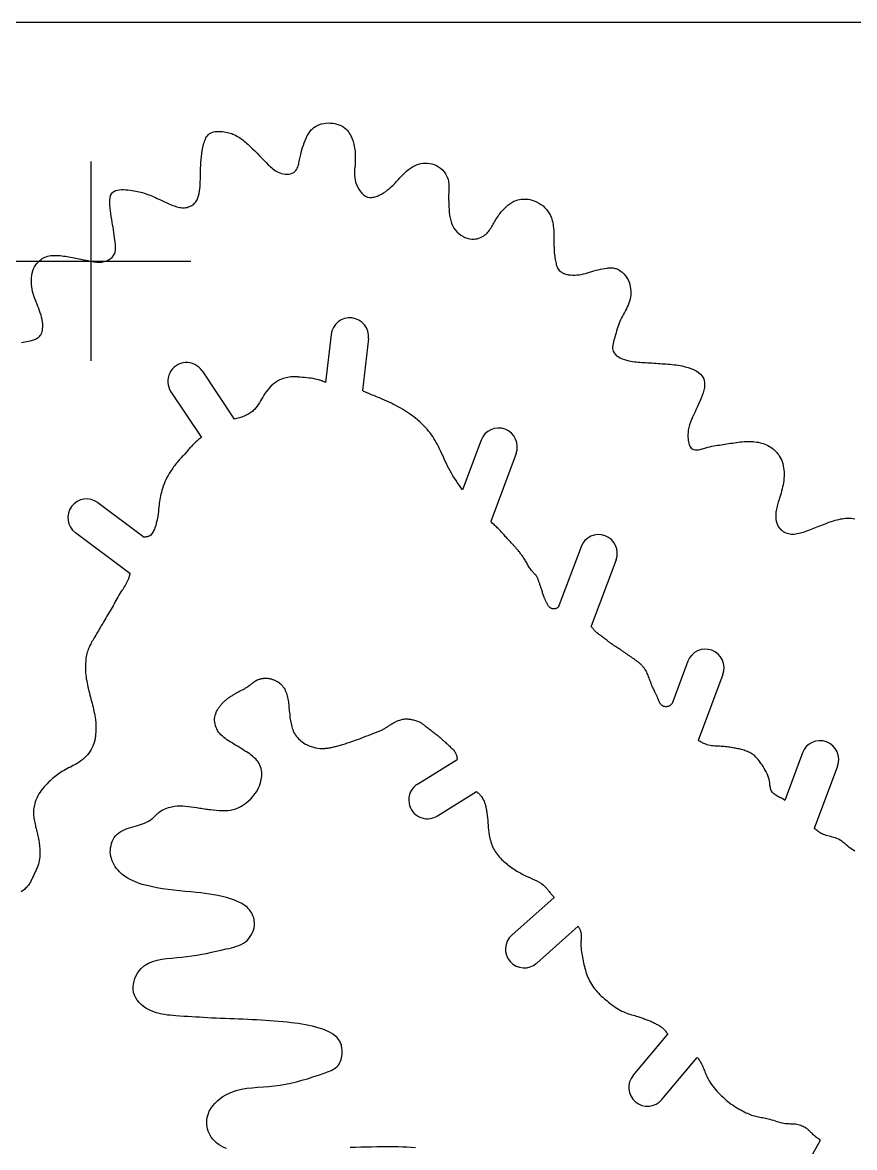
# Model space of a CAD drawing. Extents: x 0 to 30, y 0 to 26.6.
# Drawn here: x 14.13 to 22.48, y 12.71 to 24 of the extents above; entities that cross this region are included whole.
import ezdxf

# ---------------------------------------------------------------- set-up
doc = ezdxf.new("R2010")
doc.units = 0
doc.header["$MEASUREMENT"] = 0
doc.header["$PDMODE"] = 2
doc.layers.add('CK_LEVEL_1', color=7, linetype='CONTINUOUS')

msp = doc.modelspace()

# ---------------------------------------------------------------- linework, layer by layer
at = {"layer": 'CK_LEVEL_1', "color": 3, "linetype": 'CONTINUOUS'}
for p, q in [((30, 24), (0, 24)), ((17.228, 20.871), (17.172, 20.389)), ((17.601, 20.828), (17.541, 20.307)), ((15.933, 20.504), (16.256, 20.019)), ((15.621, 20.296), (15.927, 19.837)), ((18.732, 19.808), (18.545, 19.31)), ((19.083, 19.677), (18.828, 18.993)), ((14.887, 19.183), (15.352, 18.837)), ((14.663, 18.882), (15.21, 18.475)), ((19.734, 18.741), (19.506, 18.132)), ((20.085, 18.61), (19.836, 17.943)), ((20.805, 17.591), (20.647, 17.167)), ((21.157, 17.46), (20.909, 16.796)), ((18.095, 16.358), (18.493, 16.606)), ((21.954, 16.672), (21.777, 16.196)), ((22.306, 16.54), (22.072, 15.915)), ((18.293, 16.04), (18.687, 16.284)), ((19.04, 14.844), (19.466, 15.222)), ((19.289, 14.563), (19.704, 14.932)), ((20.257, 13.436), (20.606, 13.849)), ((20.544, 13.194), (20.9, 13.616)), ((21.906, 12.38), (22.136, 12.787))]:
    msp.add_line(p, q, dxfattribs=at)
for points in [[(14.82, 21.604), (14.835, 21.602), (14.849, 21.6), (14.864, 21.598), (14.879, 21.597), (14.894, 21.596), (14.908, 21.596), (14.923, 21.597), (14.938, 21.599), (14.952, 21.602), (14.965, 21.606), (14.977, 21.61), (14.988, 21.615), (15, 21.621), (15.01, 21.628), (15.021, 21.635), (15.03, 21.643), (15.038, 21.652), (15.045, 21.662), (15.054, 21.678), (15.061, 21.696), (15.064, 21.715), (15.066, 21.735), (15.066, 21.755), (15.065, 21.776), (15.062, 21.797), (15.059, 21.818), (15.056, 21.838), (15.052, 21.866), (15.048, 21.893), (15.044, 21.919), (15.04, 21.945), (15.036, 21.971), (15.032, 21.998), (15.028, 22.025), (15.023, 22.053), (15.019, 22.083), (15.015, 22.109), (15.012, 22.137), (15.009, 22.164), (15.007, 22.191), (15.008, 22.217), (15.01, 22.241), (15.016, 22.263), (15.025, 22.281), (15.037, 22.297), (15.051, 22.306), (15.066, 22.313), (15.084, 22.318), (15.104, 22.322), (15.124, 22.323), (15.146, 22.323), (15.168, 22.322), (15.19, 22.32), (15.211, 22.318), (15.231, 22.315), (15.25, 22.312), (15.268, 22.309), (15.286, 22.305), (15.303, 22.302), (15.32, 22.297), (15.337, 22.293), (15.354, 22.288), (15.371, 22.282), (15.387, 22.276), (15.403, 22.27), (15.419, 22.264), (15.435, 22.257), (15.451, 22.25), (15.467, 22.243), (15.483, 22.235), (15.499, 22.228), (15.515, 22.22), (15.529, 22.214), (15.543, 22.207), (15.558, 22.2), (15.572, 22.194), (15.586, 22.187), (15.6, 22.181), (15.615, 22.175), (15.629, 22.169), (15.644, 22.163), (15.656, 22.159), (15.669, 22.155), (15.681, 22.151), (15.694, 22.147), (15.707, 22.145), (15.72, 22.143), (15.732, 22.141), (15.745, 22.141), (15.758, 22.141), (15.771, 22.143), (15.783, 22.145), (15.795, 22.149), (15.807, 22.153), (15.818, 22.158), (15.829, 22.164), (15.839, 22.17), (15.849, 22.178), (15.858, 22.186), (15.872, 22.202), (15.883, 22.22), (15.892, 22.24), (15.899, 22.261), (15.904, 22.284), (15.908, 22.307), (15.911, 22.33), (15.913, 22.353), (15.914, 22.377), (15.915, 22.392), (15.915, 22.407), (15.916, 22.422), (15.916, 22.437), (15.916, 22.451), (15.917, 22.466), (15.917, 22.48), (15.917, 22.494), (15.918, 22.509), (15.919, 22.538), (15.92, 22.567), (15.921, 22.596), (15.923, 22.626), (15.926, 22.655), (15.93, 22.685), (15.935, 22.715), (15.941, 22.745), (15.948, 22.776), (15.952, 22.789), (15.956, 22.803), (15.961, 22.817), (15.966, 22.83), (15.972, 22.842), (15.979, 22.854), (15.986, 22.864), (15.994, 22.874), (16.004, 22.883), (16.017, 22.891), (16.032, 22.898), (16.048, 22.903), (16.065, 22.906), (16.083, 22.908), (16.101, 22.908), (16.12, 22.907), (16.138, 22.905), (16.156, 22.903), (16.172, 22.9), (16.187, 22.897), (16.201, 22.893), (16.216, 22.889), (16.23, 22.885), (16.243, 22.88), (16.257, 22.874), (16.27, 22.868), (16.283, 22.861), (16.296, 22.854), (16.308, 22.846), (16.321, 22.837), (16.333, 22.828), (16.345, 22.819), (16.357, 22.809), (16.369, 22.799), (16.38, 22.789), (16.392, 22.779), (16.416, 22.757), (16.439, 22.734), (16.462, 22.711), (16.485, 22.688), (16.507, 22.665), (16.53, 22.642), (16.552, 22.619), (16.575, 22.596), (16.597, 22.573), (16.609, 22.562), (16.62, 22.551), (16.632, 22.541), (16.644, 22.531), (16.656, 22.521), (16.669, 22.512), (16.683, 22.504), (16.698, 22.497), (16.713, 22.491), (16.73, 22.486), (16.749, 22.482), (16.767, 22.48), (16.785, 22.479), (16.803, 22.48), (16.821, 22.483), (16.837, 22.488), (16.852, 22.496), (16.864, 22.505), (16.873, 22.514), (16.881, 22.525), (16.888, 22.537), (16.893, 22.55), (16.898, 22.563), (16.902, 22.578), (16.905, 22.592), (16.908, 22.607), (16.911, 22.622), (16.917, 22.648), (16.923, 22.674), (16.928, 22.698), (16.935, 22.723), (16.942, 22.747), (16.949, 22.77), (16.957, 22.794), (16.967, 22.817), (16.977, 22.84), (16.982, 22.851), (16.987, 22.862), (16.993, 22.873), (16.999, 22.883), (17.006, 22.894), (17.013, 22.903), (17.02, 22.913), (17.028, 22.922), (17.036, 22.931), (17.053, 22.945), (17.071, 22.957), (17.09, 22.968), (17.11, 22.976), (17.132, 22.983), (17.154, 22.988), (17.176, 22.991), (17.199, 22.992), (17.222, 22.991), (17.244, 22.989), (17.265, 22.986), (17.286, 22.98), (17.306, 22.973), (17.325, 22.965), (17.344, 22.955), (17.361, 22.943), (17.377, 22.93), (17.391, 22.916), (17.398, 22.908), (17.404, 22.899), (17.41, 22.89), (17.416, 22.881), (17.421, 22.872), (17.426, 22.862), (17.43, 22.853), (17.434, 22.843), (17.438, 22.833), (17.447, 22.807), (17.454, 22.781), (17.46, 22.755), (17.464, 22.728), (17.467, 22.701), (17.469, 22.675), (17.469, 22.648), (17.469, 22.621), (17.468, 22.594), (17.467, 22.572), (17.465, 22.55), (17.463, 22.529), (17.462, 22.507), (17.462, 22.486), (17.463, 22.464), (17.464, 22.442), (17.468, 22.42), (17.473, 22.398), (17.482, 22.374), (17.492, 22.351), (17.505, 22.328), (17.519, 22.307), (17.535, 22.288), (17.553, 22.272), (17.573, 22.259), (17.593, 22.249), (17.615, 22.245), (17.625, 22.244), (17.636, 22.244), (17.647, 22.246), (17.657, 22.248), (17.668, 22.251), (17.679, 22.254), (17.69, 22.258), (17.7, 22.262), (17.71, 22.267), (17.733, 22.279), (17.754, 22.291), (17.775, 22.305), (17.794, 22.32), (17.813, 22.335), (17.831, 22.352), (17.849, 22.369), (17.866, 22.386), (17.883, 22.404), (17.9, 22.422), (17.916, 22.44), (17.933, 22.458), (17.949, 22.476), (17.967, 22.493), (17.984, 22.509), (18.003, 22.525), (18.022, 22.539), (18.043, 22.552), (18.063, 22.562), (18.083, 22.571), (18.105, 22.578), (18.127, 22.584), (18.149, 22.588), (18.171, 22.59), (18.194, 22.589), (18.217, 22.587), (18.239, 22.582), (18.262, 22.574), (18.284, 22.564), (18.305, 22.552), (18.325, 22.537), (18.344, 22.521), (18.36, 22.503), (18.374, 22.483), (18.386, 22.462), (18.395, 22.44), (18.4, 22.426), (18.403, 22.411), (18.405, 22.397), (18.407, 22.381), (18.407, 22.366), (18.408, 22.351), (18.408, 22.336), (18.407, 22.32), (18.407, 22.305), (18.407, 22.288), (18.406, 22.271), (18.406, 22.254), (18.406, 22.237), (18.406, 22.22), (18.407, 22.203), (18.407, 22.186), (18.408, 22.169), (18.408, 22.151), (18.41, 22.123), (18.412, 22.096), (18.416, 22.068), (18.421, 22.04), (18.427, 22.013), (18.435, 21.987), (18.446, 21.962), (18.458, 21.938), (18.474, 21.916), (18.49, 21.898), (18.507, 21.882), (18.527, 21.867), (18.547, 21.855), (18.569, 21.844), (18.592, 21.836), (18.615, 21.83), (18.639, 21.827), (18.663, 21.827), (18.677, 21.828), (18.692, 21.831), (18.706, 21.835), (18.72, 21.84), (18.733, 21.846), (18.746, 21.852), (18.759, 21.86), (18.77, 21.869), (18.781, 21.878), (18.791, 21.887), (18.8, 21.897), (18.808, 21.907), (18.816, 21.918), (18.824, 21.929), (18.831, 21.941), (18.838, 21.952), (18.845, 21.964), (18.852, 21.976), (18.859, 21.987), (18.866, 21.999), (18.873, 22.011), (18.88, 22.023), (18.887, 22.034), (18.895, 22.046), (18.903, 22.057), (18.91, 22.069), (18.919, 22.08), (18.933, 22.099), (18.949, 22.118), (18.965, 22.135), (18.983, 22.152), (19.001, 22.168), (19.02, 22.182), (19.04, 22.195), (19.061, 22.206), (19.083, 22.215), (19.1, 22.22), (19.117, 22.224), (19.134, 22.227), (19.152, 22.229), (19.17, 22.229), (19.187, 22.228), (19.205, 22.227), (19.223, 22.224), (19.24, 22.219), (19.264, 22.211), (19.288, 22.201), (19.311, 22.189), (19.332, 22.175), (19.353, 22.159), (19.371, 22.141), (19.388, 22.123), (19.404, 22.102), (19.417, 22.081), (19.426, 22.064), (19.433, 22.047), (19.44, 22.029), (19.445, 22.011), (19.45, 21.993), (19.453, 21.974), (19.456, 21.956), (19.458, 21.937), (19.46, 21.918), (19.461, 21.902), (19.462, 21.885), (19.462, 21.869), (19.462, 21.853), (19.462, 21.836), (19.462, 21.82), (19.462, 21.804), (19.462, 21.788), (19.462, 21.772), (19.462, 21.755), (19.463, 21.739), (19.464, 21.722), (19.465, 21.706), (19.466, 21.689), (19.468, 21.673), (19.47, 21.656), (19.472, 21.639), (19.475, 21.622), (19.477, 21.608), (19.48, 21.595), (19.483, 21.581), (19.486, 21.568), (19.491, 21.556), (19.496, 21.544), (19.501, 21.532), (19.508, 21.522), (19.516, 21.512), (19.524, 21.505), (19.533, 21.498), (19.542, 21.492), (19.552, 21.487), (19.562, 21.482), (19.573, 21.478), (19.583, 21.475), (19.595, 21.472), (19.606, 21.47), (19.628, 21.467), (19.649, 21.465), (19.671, 21.465), (19.693, 21.467), (19.714, 21.47), (19.736, 21.473), (19.757, 21.478), (19.778, 21.483), (19.799, 21.488), (19.82, 21.495), (19.842, 21.501), (19.863, 21.507), (19.885, 21.514), (19.906, 21.519), (19.928, 21.525), (19.95, 21.53), (19.972, 21.533), (19.995, 21.536), (20.005, 21.537), (20.015, 21.538), (20.026, 21.538), (20.036, 21.538), (20.047, 21.538), (20.057, 21.537), (20.067, 21.535), (20.077, 21.533), (20.087, 21.531), (20.108, 21.522), (20.128, 21.51), (20.147, 21.496), (20.164, 21.479), (20.179, 21.46), (20.193, 21.439), (20.205, 21.417), (20.215, 21.394), (20.223, 21.371), (20.228, 21.35), (20.231, 21.329), (20.233, 21.308), (20.234, 21.286), (20.233, 21.265), (20.23, 21.245), (20.226, 21.224), (20.221, 21.204), (20.214, 21.184), (20.207, 21.165), (20.198, 21.146), (20.189, 21.127), (20.179, 21.109), (20.169, 21.091), (20.159, 21.073), (20.149, 21.055), (20.14, 21.036), (20.131, 21.018), (20.123, 21), (20.116, 20.982), (20.109, 20.963), (20.103, 20.945), (20.097, 20.926), (20.091, 20.906), (20.086, 20.886), (20.08, 20.866), (20.074, 20.846), (20.069, 20.829), (20.064, 20.812), (20.059, 20.795), (20.055, 20.778), (20.052, 20.762), (20.051, 20.746), (20.051, 20.73), (20.052, 20.715), (20.056, 20.701), (20.065, 20.685), (20.076, 20.671), (20.091, 20.657), (20.108, 20.646), (20.127, 20.635), (20.147, 20.626), (20.169, 20.618), (20.19, 20.611), (20.212, 20.606), (20.232, 20.602), (20.251, 20.599), (20.27, 20.596), (20.288, 20.594), (20.307, 20.592), (20.325, 20.591), (20.344, 20.59), (20.362, 20.589), (20.38, 20.588), (20.401, 20.587), (20.422, 20.586), (20.443, 20.585), (20.464, 20.583), (20.485, 20.582), (20.506, 20.58), (20.527, 20.579), (20.548, 20.577), (20.569, 20.575), (20.589, 20.574), (20.608, 20.572), (20.628, 20.571), (20.648, 20.569), (20.667, 20.567), (20.687, 20.564), (20.707, 20.561), (20.728, 20.558), (20.749, 20.554), (20.778, 20.547), (20.807, 20.538), (20.835, 20.528), (20.863, 20.517), (20.889, 20.504), (20.912, 20.488), (20.933, 20.471), (20.95, 20.452), (20.962, 20.431), (20.97, 20.41), (20.973, 20.386), (20.973, 20.362), (20.971, 20.337), (20.966, 20.311), (20.959, 20.284), (20.95, 20.258), (20.94, 20.232), (20.929, 20.206), (20.916, 20.177), (20.903, 20.149), (20.89, 20.122), (20.877, 20.095), (20.864, 20.068), (20.852, 20.042), (20.841, 20.016), (20.831, 19.989), (20.822, 19.963), (20.819, 19.95), (20.816, 19.937), (20.813, 19.924), (20.81, 19.911), (20.808, 19.898), (20.807, 19.884), (20.806, 19.87), (20.806, 19.855), (20.806, 19.84), (20.807, 19.825), (20.809, 19.809), (20.812, 19.794), (20.815, 19.778), (20.82, 19.764), (20.826, 19.751), (20.832, 19.739), (20.84, 19.73), (20.849, 19.722), (20.862, 19.715), (20.877, 19.712), (20.893, 19.711), (20.911, 19.713), (20.929, 19.717), (20.948, 19.721), (20.967, 19.727), (20.986, 19.732), (21.005, 19.738), (21.025, 19.743), (21.045, 19.748), (21.065, 19.752), (21.084, 19.755), (21.103, 19.758), (21.121, 19.761), (21.14, 19.764), (21.158, 19.767), (21.177, 19.769), (21.195, 19.772), (21.214, 19.775), (21.234, 19.778), (21.253, 19.781), (21.272, 19.784), (21.292, 19.787), (21.311, 19.789), (21.331, 19.792), (21.351, 19.793), (21.369, 19.795), (21.387, 19.796), (21.405, 19.796), (21.423, 19.796), (21.442, 19.796), (21.46, 19.795), (21.478, 19.793), (21.496, 19.791), (21.513, 19.788), (21.53, 19.784), (21.546, 19.78), (21.562, 19.775), (21.578, 19.769), (21.593, 19.762), (21.609, 19.755), (21.623, 19.747), (21.638, 19.738), (21.651, 19.729), (21.666, 19.717), (21.68, 19.704), (21.693, 19.69), (21.705, 19.676), (21.716, 19.661), (21.726, 19.645), (21.735, 19.628), (21.744, 19.611), (21.751, 19.594), (21.757, 19.574), (21.762, 19.553), (21.766, 19.532), (21.769, 19.511), (21.771, 19.49), (21.771, 19.469), (21.771, 19.447), (21.769, 19.426), (21.767, 19.405), (21.764, 19.383), (21.76, 19.362), (21.756, 19.341), (21.751, 19.32), (21.746, 19.299), (21.74, 19.278), (21.734, 19.258), (21.727, 19.237), (21.721, 19.217), (21.716, 19.203), (21.712, 19.189), (21.708, 19.175), (21.704, 19.161), (21.7, 19.147), (21.696, 19.132), (21.693, 19.118), (21.69, 19.103), (21.688, 19.088), (21.687, 19.069), (21.686, 19.051), (21.687, 19.032), (21.688, 19.014), (21.692, 18.996), (21.696, 18.978), (21.703, 18.961), (21.711, 18.945), (21.721, 18.931), (21.73, 18.92), (21.739, 18.911), (21.75, 18.902), (21.762, 18.894), (21.774, 18.887), (21.787, 18.881), (21.8, 18.876), (21.813, 18.873), (21.827, 18.87), (21.842, 18.868), (21.857, 18.867), (21.873, 18.868), (21.888, 18.869), (21.903, 18.872), (21.919, 18.875), (21.934, 18.879), (21.949, 18.883), (21.964, 18.888), (21.981, 18.894), (21.999, 18.9), (22.017, 18.906), (22.034, 18.913), (22.051, 18.919), (22.069, 18.926), (22.086, 18.933), (22.103, 18.94), (22.12, 18.947), (22.138, 18.954), (22.156, 18.961), (22.174, 18.968), (22.192, 18.975), (22.211, 18.982), (22.229, 18.989), (22.247, 18.995), (22.265, 19.001), (22.284, 19.006), (22.301, 19.011), (22.318, 19.015), (22.335, 19.019), (22.352, 19.022), (22.37, 19.025), (22.387, 19.026), (22.405, 19.027), (22.424, 19.027), (22.443, 19.027), (22.461, 19.025), (22.479, 19.022)], [(17.172, 20.389), (17.166, 20.392), (17.159, 20.394), (17.152, 20.397), (17.145, 20.4), (17.138, 20.402), (17.131, 20.405), (17.124, 20.407), (17.117, 20.41), (17.11, 20.412), (17.089, 20.418), (17.068, 20.423), (17.047, 20.427), (17.026, 20.43), (17.004, 20.433), (16.983, 20.436), (16.961, 20.438), (16.94, 20.44), (16.918, 20.442), (16.911, 20.442), (16.903, 20.443), (16.896, 20.443), (16.889, 20.444), (16.881, 20.444), (16.874, 20.445), (16.867, 20.445), (16.859, 20.445), (16.852, 20.445), (16.837, 20.445), (16.822, 20.444), (16.807, 20.442), (16.792, 20.439), (16.777, 20.436), (16.762, 20.433), (16.748, 20.428), (16.734, 20.423), (16.72, 20.417), (16.699, 20.407), (16.679, 20.395), (16.66, 20.382), (16.642, 20.367), (16.624, 20.351), (16.608, 20.334), (16.592, 20.316), (16.578, 20.297), (16.564, 20.278), (16.552, 20.26), (16.541, 20.241), (16.53, 20.222), (16.52, 20.204), (16.509, 20.185), (16.497, 20.167), (16.485, 20.15), (16.472, 20.133), (16.458, 20.118), (16.45, 20.11), (16.441, 20.102), (16.431, 20.094), (16.422, 20.087), (16.412, 20.081), (16.402, 20.074), (16.391, 20.068), (16.381, 20.063), (16.37, 20.058), (16.358, 20.052), (16.345, 20.047), (16.333, 20.042), (16.32, 20.038), (16.307, 20.034), (16.295, 20.03), (16.282, 20.026), (16.269, 20.023), (16.256, 20.019)], [(18.545, 19.31), (18.529, 19.334), (18.512, 19.357), (18.496, 19.381), (18.48, 19.404), (18.465, 19.428), (18.449, 19.453), (18.435, 19.477), (18.42, 19.502), (18.407, 19.527), (18.395, 19.55), (18.383, 19.575), (18.372, 19.599), (18.361, 19.623), (18.35, 19.648), (18.339, 19.673), (18.328, 19.697), (18.316, 19.721), (18.304, 19.745), (18.294, 19.766), (18.282, 19.786), (18.271, 19.806), (18.259, 19.826), (18.246, 19.845), (18.233, 19.864), (18.22, 19.883), (18.205, 19.901), (18.191, 19.919), (18.167, 19.945), (18.142, 19.971), (18.116, 19.995), (18.089, 20.018), (18.061, 20.04), (18.032, 20.062), (18.003, 20.082), (17.973, 20.102), (17.942, 20.12), (17.921, 20.133), (17.899, 20.145), (17.877, 20.157), (17.854, 20.169), (17.832, 20.18), (17.809, 20.191), (17.787, 20.202), (17.764, 20.212), (17.741, 20.222), (17.726, 20.228), (17.712, 20.234), (17.698, 20.239), (17.683, 20.245), (17.669, 20.251), (17.655, 20.257), (17.64, 20.262), (17.626, 20.268), (17.612, 20.274), (17.604, 20.278), (17.596, 20.281), (17.588, 20.285), (17.58, 20.288), (17.572, 20.292), (17.564, 20.296), (17.556, 20.299), (17.549, 20.303), (17.541, 20.307)], [(15.927, 19.837), (15.917, 19.829), (15.908, 19.822), (15.899, 19.815), (15.89, 19.808), (15.881, 19.8), (15.872, 19.792), (15.864, 19.785), (15.855, 19.777), (15.847, 19.769), (15.838, 19.76), (15.829, 19.751), (15.82, 19.741), (15.812, 19.732), (15.804, 19.722), (15.795, 19.713), (15.787, 19.703), (15.779, 19.693), (15.77, 19.684), (15.762, 19.674), (15.753, 19.664), (15.744, 19.654), (15.735, 19.645), (15.726, 19.635), (15.717, 19.625), (15.708, 19.615), (15.7, 19.605), (15.691, 19.595), (15.682, 19.584), (15.673, 19.574), (15.665, 19.563), (15.656, 19.552), (15.648, 19.541), (15.64, 19.529), (15.632, 19.518), (15.624, 19.506), (15.616, 19.494), (15.604, 19.475), (15.592, 19.454), (15.581, 19.434), (15.571, 19.413), (15.561, 19.392), (15.552, 19.37), (15.544, 19.348), (15.536, 19.326), (15.53, 19.304), (15.525, 19.286), (15.521, 19.268), (15.517, 19.25), (15.513, 19.232), (15.51, 19.213), (15.507, 19.195), (15.504, 19.177), (15.502, 19.158), (15.5, 19.14), (15.497, 19.117), (15.495, 19.093), (15.492, 19.07), (15.488, 19.047), (15.485, 19.023), (15.48, 19), (15.474, 18.976), (15.468, 18.953), (15.459, 18.929), (15.455, 18.917), (15.45, 18.906), (15.445, 18.895), (15.439, 18.885), (15.433, 18.875), (15.426, 18.866), (15.418, 18.858), (15.409, 18.851), (15.4, 18.846), (15.395, 18.844), (15.39, 18.843), (15.385, 18.841), (15.38, 18.84), (15.374, 18.839), (15.369, 18.839), (15.363, 18.838), (15.358, 18.838), (15.352, 18.837)], [(19.506, 18.132), (19.502, 18.13), (19.498, 18.128), (19.494, 18.126), (19.49, 18.124), (19.486, 18.122), (19.482, 18.12), (19.478, 18.119), (19.474, 18.118), (19.469, 18.117), (19.464, 18.117), (19.459, 18.117), (19.454, 18.117), (19.45, 18.118), (19.445, 18.119), (19.44, 18.12), (19.435, 18.122), (19.431, 18.124), (19.426, 18.127), (19.421, 18.13), (19.416, 18.135), (19.412, 18.14), (19.407, 18.145), (19.404, 18.151), (19.4, 18.157), (19.397, 18.163), (19.393, 18.169), (19.39, 18.176), (19.387, 18.182), (19.384, 18.188), (19.381, 18.195), (19.378, 18.201), (19.375, 18.207), (19.373, 18.214), (19.37, 18.22), (19.367, 18.226), (19.365, 18.233), (19.362, 18.242), (19.358, 18.251), (19.355, 18.26), (19.352, 18.269), (19.349, 18.279), (19.346, 18.288), (19.343, 18.297), (19.34, 18.307), (19.337, 18.316), (19.335, 18.323), (19.332, 18.331), (19.33, 18.338), (19.327, 18.345), (19.325, 18.352), (19.322, 18.36), (19.319, 18.367), (19.317, 18.375), (19.314, 18.382), (19.312, 18.389), (19.31, 18.396), (19.307, 18.403), (19.305, 18.41), (19.303, 18.416), (19.3, 18.423), (19.297, 18.43), (19.294, 18.436), (19.29, 18.442), (19.285, 18.45), (19.28, 18.457), (19.274, 18.463), (19.268, 18.47), (19.262, 18.476), (19.255, 18.483), (19.249, 18.489), (19.243, 18.496), (19.237, 18.503), (19.23, 18.512), (19.223, 18.521), (19.217, 18.53), (19.211, 18.54), (19.205, 18.55), (19.2, 18.56), (19.194, 18.57), (19.189, 18.579), (19.183, 18.589), (19.178, 18.598), (19.172, 18.607), (19.167, 18.616), (19.161, 18.625), (19.155, 18.634), (19.15, 18.642), (19.144, 18.651), (19.137, 18.659), (19.131, 18.667), (19.126, 18.674), (19.121, 18.681), (19.116, 18.688), (19.11, 18.694), (19.105, 18.701), (19.099, 18.708), (19.094, 18.714), (19.088, 18.721), (19.083, 18.727), (19.077, 18.733), (19.072, 18.739), (19.066, 18.745), (19.061, 18.751), (19.055, 18.757), (19.05, 18.763), (19.044, 18.769), (19.038, 18.775), (19.033, 18.781), (19.025, 18.789), (19.017, 18.798), (19.009, 18.806), (19.001, 18.815), (18.994, 18.824), (18.986, 18.832), (18.978, 18.841), (18.97, 18.85), (18.962, 18.859), (18.956, 18.866), (18.949, 18.873), (18.942, 18.88), (18.936, 18.887), (18.929, 18.895), (18.922, 18.902), (18.915, 18.909), (18.909, 18.916), (18.902, 18.923), (18.894, 18.931), (18.885, 18.939), (18.877, 18.947), (18.869, 18.955), (18.861, 18.962), (18.853, 18.97), (18.844, 18.978), (18.836, 18.986), (18.828, 18.993)], [(15.21, 18.475), (15.208, 18.467), (15.206, 18.459), (15.204, 18.451), (15.201, 18.443), (15.199, 18.435), (15.197, 18.427), (15.194, 18.419), (15.191, 18.412), (15.188, 18.404), (15.182, 18.39), (15.176, 18.377), (15.169, 18.364), (15.161, 18.351), (15.153, 18.338), (15.145, 18.325), (15.137, 18.312), (15.129, 18.3), (15.12, 18.287), (15.11, 18.27), (15.099, 18.253), (15.089, 18.236), (15.079, 18.219), (15.069, 18.201), (15.059, 18.184), (15.05, 18.167), (15.04, 18.149), (15.03, 18.132), (15.02, 18.114), (15.01, 18.096), (14.999, 18.078), (14.989, 18.06), (14.978, 18.043), (14.968, 18.025), (14.958, 18.007), (14.947, 17.989), (14.937, 17.971), (14.928, 17.956), (14.919, 17.942), (14.911, 17.927), (14.902, 17.912), (14.893, 17.897), (14.885, 17.882), (14.876, 17.867), (14.867, 17.852), (14.858, 17.838), (14.851, 17.825), (14.844, 17.813), (14.836, 17.801), (14.829, 17.789), (14.822, 17.776), (14.816, 17.764), (14.809, 17.751), (14.803, 17.739), (14.797, 17.726), (14.792, 17.711), (14.787, 17.697), (14.782, 17.682), (14.778, 17.668), (14.775, 17.653), (14.772, 17.638), (14.769, 17.623), (14.767, 17.607), (14.766, 17.592), (14.764, 17.573), (14.763, 17.553), (14.763, 17.533), (14.763, 17.514), (14.764, 17.494), (14.765, 17.475), (14.767, 17.455), (14.77, 17.436), (14.772, 17.416), (14.776, 17.396), (14.78, 17.375), (14.784, 17.354), (14.788, 17.334), (14.793, 17.313), (14.798, 17.293), (14.803, 17.273), (14.808, 17.252), (14.814, 17.232), (14.819, 17.212), (14.824, 17.191), (14.83, 17.171), (14.835, 17.151), (14.84, 17.13), (14.844, 17.11), (14.849, 17.089), (14.853, 17.068), (14.857, 17.047), (14.863, 17.008), (14.867, 16.969), (14.869, 16.929), (14.869, 16.89), (14.866, 16.851), (14.861, 16.813), (14.852, 16.776), (14.839, 16.74), (14.822, 16.707), (14.811, 16.688), (14.798, 16.67), (14.784, 16.653), (14.769, 16.637), (14.753, 16.621), (14.736, 16.606), (14.718, 16.593), (14.7, 16.58), (14.681, 16.567), (14.664, 16.557), (14.647, 16.548), (14.63, 16.538), (14.613, 16.529), (14.595, 16.521), (14.578, 16.512), (14.561, 16.503), (14.544, 16.493), (14.527, 16.484), (14.513, 16.475), (14.499, 16.466), (14.486, 16.456), (14.473, 16.446), (14.46, 16.436), (14.447, 16.426), (14.434, 16.415), (14.422, 16.404), (14.41, 16.393), (14.393, 16.378), (14.378, 16.362), (14.363, 16.346), (14.348, 16.33), (14.334, 16.313), (14.32, 16.296), (14.308, 16.278), (14.296, 16.26), (14.285, 16.241), (14.278, 16.226), (14.271, 16.212), (14.265, 16.197), (14.26, 16.182), (14.255, 16.166), (14.251, 16.151), (14.248, 16.135), (14.246, 16.119), (14.244, 16.103), (14.243, 16.089), (14.243, 16.074), (14.243, 16.06), (14.244, 16.045), (14.245, 16.031), (14.247, 16.016), (14.249, 16.002), (14.252, 15.987), (14.255, 15.973), (14.258, 15.958), (14.261, 15.943), (14.264, 15.929), (14.268, 15.914), (14.272, 15.9), (14.275, 15.885), (14.279, 15.87), (14.283, 15.856), (14.286, 15.841), (14.289, 15.826), (14.293, 15.81), (14.296, 15.794), (14.298, 15.779), (14.301, 15.763), (14.303, 15.747), (14.304, 15.731), (14.306, 15.715), (14.307, 15.699), (14.307, 15.681), (14.307, 15.663), (14.306, 15.645), (14.305, 15.627), (14.303, 15.609), (14.3, 15.592), (14.296, 15.574), (14.292, 15.557), (14.286, 15.54), (14.283, 15.53), (14.279, 15.519), (14.274, 15.509), (14.27, 15.499), (14.265, 15.489), (14.26, 15.479), (14.255, 15.469), (14.25, 15.459), (14.246, 15.449), (14.241, 15.439), (14.237, 15.429), (14.233, 15.42), (14.229, 15.41), (14.224, 15.401), (14.22, 15.391), (14.215, 15.382), (14.21, 15.373), (14.205, 15.364), (14.198, 15.354), (14.191, 15.345), (14.184, 15.336), (14.176, 15.327), (14.168, 15.318), (14.16, 15.31), (14.151, 15.302), (14.142, 15.294), (14.133, 15.287), (14.119, 15.277)], [(20.647, 17.167), (20.644, 17.164), (20.642, 17.161), (20.639, 17.158), (20.636, 17.156), (20.633, 17.153), (20.63, 17.15), (20.627, 17.148), (20.624, 17.145), (20.62, 17.143), (20.616, 17.141), (20.611, 17.139), (20.606, 17.137), (20.601, 17.136), (20.596, 17.135), (20.59, 17.135), (20.585, 17.135), (20.58, 17.135), (20.574, 17.136), (20.57, 17.137), (20.566, 17.138), (20.562, 17.139), (20.559, 17.141), (20.555, 17.143), (20.551, 17.145), (20.548, 17.147), (20.545, 17.149), (20.542, 17.152), (20.536, 17.158), (20.53, 17.165), (20.525, 17.172), (20.521, 17.18), (20.517, 17.188), (20.513, 17.196), (20.51, 17.205), (20.507, 17.214), (20.503, 17.222), (20.501, 17.228), (20.498, 17.234), (20.496, 17.24), (20.493, 17.246), (20.49, 17.252), (20.488, 17.258), (20.485, 17.264), (20.482, 17.27), (20.479, 17.276), (20.474, 17.287), (20.468, 17.298), (20.463, 17.309), (20.458, 17.321), (20.452, 17.332), (20.447, 17.343), (20.442, 17.355), (20.437, 17.367), (20.433, 17.378), (20.429, 17.39), (20.424, 17.401), (20.42, 17.413), (20.416, 17.424), (20.412, 17.436), (20.408, 17.447), (20.403, 17.458), (20.398, 17.47), (20.393, 17.481), (20.39, 17.487), (20.386, 17.494), (20.382, 17.5), (20.379, 17.506), (20.375, 17.512), (20.37, 17.518), (20.366, 17.524), (20.362, 17.53), (20.357, 17.536), (20.352, 17.541), (20.347, 17.546), (20.342, 17.552), (20.337, 17.557), (20.332, 17.562), (20.327, 17.567), (20.321, 17.571), (20.316, 17.576), (20.311, 17.581), (20.305, 17.585), (20.299, 17.59), (20.293, 17.594), (20.287, 17.599), (20.281, 17.603), (20.275, 17.607), (20.269, 17.611), (20.263, 17.616), (20.257, 17.62), (20.251, 17.624), (20.245, 17.628), (20.239, 17.632), (20.232, 17.636), (20.226, 17.64), (20.22, 17.645), (20.213, 17.649), (20.207, 17.653), (20.201, 17.657), (20.195, 17.662), (20.188, 17.666), (20.182, 17.67), (20.176, 17.675), (20.17, 17.679), (20.163, 17.684), (20.157, 17.688), (20.151, 17.693), (20.144, 17.697), (20.135, 17.703), (20.126, 17.709), (20.117, 17.715), (20.108, 17.721), (20.099, 17.727), (20.089, 17.732), (20.08, 17.738), (20.071, 17.744), (20.062, 17.75), (20.055, 17.755), (20.048, 17.76), (20.041, 17.765), (20.034, 17.77), (20.027, 17.776), (20.02, 17.781), (20.013, 17.786), (20.006, 17.791), (19.999, 17.797), (19.992, 17.803), (19.984, 17.809), (19.976, 17.815), (19.968, 17.821), (19.96, 17.827), (19.952, 17.833), (19.944, 17.839), (19.936, 17.845), (19.928, 17.851), (19.921, 17.856), (19.914, 17.86), (19.908, 17.865), (19.901, 17.87), (19.894, 17.875), (19.888, 17.881), (19.882, 17.886), (19.876, 17.892), (19.87, 17.898), (19.866, 17.902), (19.862, 17.907), (19.858, 17.912), (19.854, 17.917), (19.851, 17.922), (19.847, 17.927), (19.843, 17.932), (19.84, 17.938), (19.836, 17.943)], [(21.777, 16.196), (21.775, 16.197), (21.773, 16.199), (21.771, 16.201), (21.77, 16.202), (21.768, 16.204), (21.766, 16.205), (21.764, 16.207), (21.762, 16.208), (21.761, 16.21), (21.756, 16.212), (21.751, 16.215), (21.747, 16.218), (21.742, 16.22), (21.736, 16.222), (21.731, 16.224), (21.726, 16.226), (21.721, 16.228), (21.716, 16.23), (21.706, 16.235), (21.696, 16.241), (21.686, 16.247), (21.677, 16.253), (21.668, 16.26), (21.66, 16.268), (21.653, 16.276), (21.647, 16.285), (21.642, 16.294), (21.638, 16.304), (21.635, 16.314), (21.633, 16.324), (21.631, 16.334), (21.629, 16.344), (21.628, 16.355), (21.627, 16.365), (21.626, 16.376), (21.624, 16.387), (21.62, 16.406), (21.615, 16.426), (21.608, 16.445), (21.6, 16.463), (21.591, 16.482), (21.581, 16.499), (21.571, 16.517), (21.56, 16.534), (21.549, 16.551), (21.542, 16.562), (21.534, 16.573), (21.527, 16.584), (21.519, 16.594), (21.511, 16.605), (21.503, 16.614), (21.494, 16.624), (21.485, 16.633), (21.476, 16.642), (21.466, 16.649), (21.457, 16.656), (21.447, 16.663), (21.436, 16.669), (21.426, 16.675), (21.415, 16.68), (21.404, 16.685), (21.393, 16.69), (21.381, 16.694), (21.369, 16.698), (21.357, 16.702), (21.344, 16.705), (21.332, 16.709), (21.319, 16.712), (21.307, 16.714), (21.294, 16.717), (21.282, 16.719), (21.269, 16.721), (21.255, 16.724), (21.241, 16.726), (21.226, 16.728), (21.212, 16.73), (21.198, 16.732), (21.184, 16.733), (21.169, 16.735), (21.155, 16.736), (21.14, 16.737), (21.124, 16.738), (21.108, 16.739), (21.092, 16.74), (21.076, 16.741), (21.06, 16.742), (21.044, 16.744), (21.028, 16.747), (21.013, 16.75), (20.998, 16.754), (20.987, 16.758), (20.977, 16.762), (20.967, 16.766), (20.957, 16.77), (20.948, 16.775), (20.938, 16.78), (20.928, 16.785), (20.918, 16.791), (20.909, 16.796)], [(18.687, 16.284), (18.692, 16.279), (18.698, 16.273), (18.704, 16.268), (18.709, 16.263), (18.715, 16.257), (18.72, 16.251), (18.725, 16.246), (18.73, 16.24), (18.735, 16.234), (18.741, 16.225), (18.747, 16.216), (18.752, 16.206), (18.757, 16.197), (18.761, 16.187), (18.765, 16.176), (18.768, 16.166), (18.772, 16.156), (18.775, 16.145), (18.778, 16.134), (18.78, 16.123), (18.783, 16.112), (18.785, 16.1), (18.787, 16.089), (18.789, 16.078), (18.79, 16.066), (18.792, 16.055), (18.793, 16.044), (18.795, 16.02), (18.798, 15.995), (18.8, 15.971), (18.802, 15.947), (18.804, 15.923), (18.806, 15.899), (18.809, 15.875), (18.813, 15.851), (18.817, 15.827), (18.82, 15.816), (18.822, 15.804), (18.825, 15.793), (18.829, 15.781), (18.832, 15.77), (18.836, 15.759), (18.84, 15.748), (18.844, 15.737), (18.849, 15.726), (18.857, 15.711), (18.865, 15.696), (18.874, 15.682), (18.883, 15.668), (18.893, 15.655), (18.903, 15.641), (18.914, 15.629), (18.926, 15.616), (18.937, 15.604), (18.949, 15.593), (18.961, 15.582), (18.973, 15.571), (18.985, 15.561), (18.998, 15.55), (19.011, 15.541), (19.024, 15.531), (19.037, 15.522), (19.05, 15.512), (19.063, 15.504), (19.076, 15.495), (19.089, 15.487), (19.102, 15.479), (19.116, 15.471), (19.129, 15.464), (19.143, 15.456), (19.157, 15.449), (19.171, 15.442), (19.195, 15.431), (19.22, 15.421), (19.244, 15.41), (19.268, 15.399), (19.292, 15.388), (19.315, 15.375), (19.336, 15.361), (19.357, 15.346), (19.375, 15.328), (19.381, 15.322), (19.387, 15.315), (19.393, 15.309), (19.398, 15.302), (19.404, 15.295), (19.409, 15.287), (19.414, 15.28), (19.42, 15.273), (19.426, 15.266), (19.43, 15.261), (19.434, 15.256), (19.439, 15.251), (19.443, 15.246), (19.448, 15.242), (19.452, 15.237), (19.457, 15.232), (19.462, 15.227), (19.466, 15.222)], [(22.48, 15.686), (22.466, 15.695), (22.453, 15.704), (22.44, 15.713), (22.424, 15.724), (22.409, 15.737), (22.394, 15.749), (22.379, 15.762), (22.364, 15.774), (22.348, 15.785), (22.332, 15.796), (22.316, 15.806), (22.299, 15.814), (22.285, 15.82), (22.27, 15.824), (22.254, 15.828), (22.239, 15.832), (22.224, 15.836), (22.208, 15.84), (22.193, 15.844), (22.178, 15.849), (22.163, 15.854), (22.152, 15.859), (22.142, 15.865), (22.131, 15.871), (22.121, 15.878), (22.111, 15.885), (22.101, 15.892), (22.092, 15.9), (22.082, 15.908), (22.072, 15.915)], [(19.704, 14.932), (19.708, 14.926), (19.711, 14.921), (19.714, 14.915), (19.718, 14.909), (19.721, 14.904), (19.723, 14.898), (19.726, 14.892), (19.728, 14.886), (19.73, 14.88), (19.733, 14.869), (19.735, 14.857), (19.736, 14.845), (19.736, 14.832), (19.735, 14.82), (19.735, 14.807), (19.734, 14.794), (19.733, 14.782), (19.732, 14.769), (19.732, 14.75), (19.732, 14.732), (19.734, 14.714), (19.736, 14.695), (19.738, 14.677), (19.741, 14.659), (19.744, 14.641), (19.747, 14.623), (19.751, 14.605), (19.755, 14.586), (19.759, 14.567), (19.763, 14.548), (19.767, 14.529), (19.772, 14.511), (19.777, 14.492), (19.783, 14.473), (19.789, 14.455), (19.796, 14.437), (19.803, 14.419), (19.811, 14.402), (19.82, 14.384), (19.829, 14.367), (19.839, 14.351), (19.849, 14.334), (19.86, 14.318), (19.872, 14.303), (19.884, 14.288), (19.897, 14.274), (19.91, 14.26), (19.923, 14.246), (19.937, 14.233), (19.951, 14.22), (19.966, 14.207), (19.981, 14.195), (19.995, 14.183), (20.011, 14.17), (20.026, 14.158), (20.043, 14.146), (20.059, 14.134), (20.075, 14.122), (20.092, 14.111), (20.109, 14.1), (20.126, 14.09), (20.144, 14.081), (20.162, 14.073), (20.177, 14.066), (20.193, 14.061), (20.208, 14.055), (20.224, 14.05), (20.24, 14.045), (20.256, 14.041), (20.272, 14.036), (20.288, 14.031), (20.304, 14.027), (20.314, 14.023), (20.324, 14.02), (20.335, 14.017), (20.345, 14.013), (20.355, 14.01), (20.365, 14.006), (20.375, 14.002), (20.385, 13.998), (20.395, 13.994), (20.404, 13.991), (20.414, 13.987), (20.424, 13.983), (20.433, 13.979), (20.443, 13.974), (20.452, 13.97), (20.462, 13.966), (20.471, 13.961), (20.481, 13.956), (20.489, 13.952), (20.497, 13.948), (20.505, 13.943), (20.513, 13.939), (20.521, 13.934), (20.528, 13.929), (20.536, 13.924), (20.543, 13.918), (20.55, 13.912), (20.557, 13.906), (20.564, 13.9), (20.57, 13.893), (20.576, 13.886), (20.582, 13.879), (20.588, 13.871), (20.594, 13.864), (20.6, 13.857), (20.606, 13.849)], [(20.9, 13.616), (20.904, 13.612), (20.907, 13.607), (20.91, 13.603), (20.914, 13.599), (20.917, 13.594), (20.92, 13.59), (20.923, 13.585), (20.926, 13.581), (20.929, 13.576), (20.933, 13.569), (20.937, 13.562), (20.941, 13.554), (20.945, 13.547), (20.948, 13.539), (20.951, 13.532), (20.955, 13.524), (20.958, 13.516), (20.961, 13.509), (20.966, 13.497), (20.971, 13.484), (20.976, 13.472), (20.981, 13.46), (20.986, 13.448), (20.991, 13.436), (20.997, 13.424), (21.002, 13.413), (21.008, 13.401), (21.019, 13.383), (21.03, 13.364), (21.043, 13.346), (21.055, 13.329), (21.069, 13.312), (21.083, 13.295), (21.097, 13.279), (21.112, 13.263), (21.127, 13.248), (21.142, 13.232), (21.158, 13.218), (21.174, 13.203), (21.19, 13.189), (21.207, 13.175), (21.223, 13.162), (21.24, 13.149), (21.258, 13.137), (21.276, 13.125), (21.285, 13.119), (21.294, 13.113), (21.304, 13.108), (21.313, 13.102), (21.323, 13.097), (21.332, 13.091), (21.342, 13.086), (21.352, 13.081), (21.361, 13.076), (21.375, 13.069), (21.388, 13.062), (21.402, 13.056), (21.416, 13.05), (21.429, 13.045), (21.443, 13.039), (21.457, 13.035), (21.472, 13.03), (21.486, 13.026), (21.5, 13.023), (21.513, 13.02), (21.527, 13.018), (21.541, 13.015), (21.555, 13.013), (21.569, 13.01), (21.583, 13.008), (21.596, 13.005), (21.61, 13.001), (21.628, 12.997), (21.645, 12.991), (21.663, 12.986), (21.68, 12.98), (21.698, 12.974), (21.715, 12.969), (21.732, 12.964), (21.75, 12.96), (21.768, 12.957), (21.781, 12.955), (21.794, 12.954), (21.807, 12.953), (21.82, 12.953), (21.833, 12.952), (21.846, 12.952), (21.859, 12.951), (21.872, 12.95), (21.885, 12.949), (21.898, 12.947), (21.911, 12.944), (21.924, 12.94), (21.937, 12.936), (21.949, 12.932), (21.961, 12.926), (21.973, 12.92), (21.984, 12.913), (21.995, 12.906), (22.001, 12.901), (22.007, 12.896), (22.013, 12.89), (22.019, 12.885), (22.024, 12.879), (22.03, 12.874), (22.036, 12.868), (22.041, 12.862), (22.047, 12.857), (22.056, 12.848), (22.066, 12.84), (22.075, 12.832), (22.085, 12.824), (22.095, 12.817), (22.105, 12.809), (22.115, 12.802), (22.125, 12.794), (22.136, 12.787)]]:
    msp.add_lwpolyline(points, dxfattribs=at)
at = {"layer": 'CK_LEVEL_1', "color": 6, "linetype": 'CONTINUOUS'}
for points in [[(14.122, 20.791), (14.138, 20.793), (14.155, 20.796), (14.171, 20.799), (14.188, 20.803), (14.205, 20.807), (14.221, 20.811), (14.232, 20.814), (14.242, 20.817), (14.252, 20.82), (14.261, 20.824), (14.271, 20.828), (14.28, 20.832), (14.288, 20.838), (14.296, 20.843), (14.303, 20.85), (14.311, 20.86), (14.318, 20.871), (14.324, 20.884), (14.328, 20.898), (14.332, 20.912), (14.334, 20.927), (14.335, 20.942), (14.335, 20.957), (14.335, 20.972), (14.333, 20.996), (14.329, 21.019), (14.324, 21.042), (14.318, 21.065), (14.311, 21.087), (14.303, 21.108), (14.295, 21.13), (14.286, 21.151), (14.278, 21.173), (14.269, 21.194), (14.261, 21.215), (14.254, 21.237), (14.247, 21.258), (14.24, 21.28), (14.234, 21.302), (14.229, 21.325), (14.225, 21.347), (14.223, 21.37), (14.221, 21.394), (14.221, 21.417), (14.223, 21.44), (14.225, 21.463), (14.23, 21.486), (14.236, 21.508), (14.244, 21.53), (14.254, 21.55), (14.267, 21.57), (14.275, 21.582), (14.285, 21.593), (14.296, 21.603), (14.307, 21.613), (14.319, 21.622), (14.331, 21.631), (14.344, 21.638), (14.357, 21.645), (14.371, 21.65), (14.386, 21.655), (14.401, 21.658), (14.416, 21.661), (14.432, 21.663), (14.447, 21.663), (14.463, 21.664), (14.479, 21.663), (14.495, 21.662), (14.51, 21.661), (14.528, 21.659), (14.545, 21.657), (14.563, 21.654), (14.58, 21.651), (14.597, 21.648), (14.615, 21.645), (14.632, 21.641), (14.649, 21.638), (14.666, 21.634), (14.683, 21.631), (14.7, 21.628), (14.717, 21.624), (14.734, 21.621), (14.751, 21.617), (14.769, 21.614), (14.786, 21.611), (14.803, 21.607), (14.82, 21.604)], [(16.178, 12.702), (16.152, 12.713), (16.127, 12.726), (16.104, 12.741), (16.081, 12.757), (16.061, 12.775), (16.042, 12.795), (16.025, 12.816), (16.014, 12.836), (16.004, 12.856), (15.995, 12.877), (15.989, 12.899), (15.984, 12.922), (15.982, 12.945), (15.981, 12.968), (15.982, 12.99), (15.985, 13.013), (15.993, 13.045), (16.006, 13.076), (16.022, 13.105), (16.041, 13.132), (16.064, 13.158), (16.088, 13.182), (16.115, 13.204), (16.143, 13.224), (16.172, 13.241), (16.222, 13.265), (16.274, 13.284), (16.328, 13.297), (16.382, 13.307), (16.437, 13.313), (16.493, 13.318), (16.548, 13.322), (16.604, 13.326), (16.658, 13.331), (16.715, 13.338), (16.77, 13.348), (16.825, 13.359), (16.88, 13.372), (16.934, 13.387), (16.989, 13.403), (17.044, 13.421), (17.1, 13.439), (17.157, 13.459), (17.175, 13.465), (17.192, 13.471), (17.21, 13.478), (17.227, 13.486), (17.243, 13.494), (17.259, 13.503), (17.273, 13.513), (17.287, 13.525), (17.298, 13.537), (17.308, 13.55), (17.316, 13.565), (17.322, 13.58), (17.328, 13.596), (17.332, 13.613), (17.335, 13.63), (17.337, 13.647), (17.338, 13.665), (17.338, 13.683), (17.337, 13.694), (17.336, 13.706), (17.334, 13.717), (17.332, 13.728), (17.33, 13.739), (17.327, 13.749), (17.323, 13.76), (17.319, 13.77), (17.314, 13.779), (17.302, 13.798), (17.288, 13.815), (17.271, 13.831), (17.253, 13.845), (17.233, 13.858), (17.212, 13.87), (17.19, 13.88), (17.167, 13.89), (17.144, 13.899), (17.109, 13.911), (17.074, 13.921), (17.04, 13.93), (17.005, 13.938), (16.97, 13.945), (16.935, 13.951), (16.9, 13.956), (16.865, 13.96), (16.83, 13.964), (16.787, 13.969), (16.744, 13.973), (16.7, 13.977), (16.656, 13.981), (16.613, 13.984), (16.569, 13.987), (16.525, 13.99), (16.481, 13.993), (16.437, 13.995), (16.391, 13.997), (16.346, 13.999), (16.3, 14.001), (16.255, 14.003), (16.21, 14.005), (16.164, 14.006), (16.119, 14.008), (16.073, 14.01), (16.028, 14.012), (15.988, 14.014), (15.948, 14.017), (15.908, 14.019), (15.869, 14.021), (15.829, 14.024), (15.789, 14.027), (15.749, 14.029), (15.709, 14.032), (15.669, 14.035), (15.641, 14.037), (15.613, 14.04), (15.585, 14.042), (15.558, 14.046), (15.53, 14.051), (15.503, 14.056), (15.476, 14.064), (15.449, 14.073), (15.422, 14.083), (15.396, 14.097), (15.37, 14.112), (15.346, 14.129), (15.323, 14.148), (15.302, 14.169), (15.283, 14.192), (15.268, 14.216), (15.256, 14.241), (15.247, 14.268), (15.243, 14.296), (15.242, 14.325), (15.245, 14.353), (15.251, 14.382), (15.26, 14.41), (15.272, 14.438), (15.287, 14.463), (15.303, 14.487), (15.322, 14.509), (15.357, 14.539), (15.396, 14.563), (15.439, 14.58), (15.484, 14.594), (15.531, 14.603), (15.58, 14.609), (15.63, 14.614), (15.68, 14.618), (15.729, 14.622), (15.781, 14.628), (15.831, 14.635), (15.881, 14.643), (15.93, 14.652), (15.978, 14.661), (16.027, 14.672), (16.076, 14.682), (16.125, 14.694), (16.175, 14.705), (16.201, 14.711), (16.227, 14.717), (16.252, 14.724), (16.277, 14.732), (16.302, 14.741), (16.325, 14.751), (16.348, 14.763), (16.368, 14.777), (16.388, 14.794), (16.403, 14.811), (16.417, 14.829), (16.429, 14.849), (16.44, 14.871), (16.448, 14.893), (16.454, 14.916), (16.458, 14.94), (16.459, 14.963), (16.457, 14.987), (16.455, 15.002), (16.451, 15.017), (16.446, 15.032), (16.44, 15.047), (16.434, 15.061), (16.426, 15.074), (16.417, 15.087), (16.408, 15.099), (16.397, 15.111), (16.385, 15.123), (16.371, 15.134), (16.357, 15.145), (16.342, 15.154), (16.326, 15.163), (16.31, 15.171), (16.294, 15.179), (16.277, 15.186), (16.26, 15.193), (16.219, 15.207), (16.177, 15.22), (16.135, 15.231), (16.092, 15.241), (16.05, 15.249), (16.007, 15.256), (15.964, 15.262), (15.921, 15.267), (15.878, 15.272), (15.821, 15.277), (15.763, 15.283), (15.706, 15.288), (15.649, 15.294), (15.592, 15.301), (15.535, 15.309), (15.479, 15.318), (15.422, 15.33), (15.365, 15.344), (15.334, 15.353), (15.302, 15.363), (15.271, 15.375), (15.241, 15.388), (15.212, 15.402), (15.183, 15.418), (15.156, 15.436), (15.13, 15.456), (15.106, 15.478), (15.091, 15.494), (15.076, 15.511), (15.063, 15.53), (15.051, 15.549), (15.041, 15.569), (15.031, 15.589), (15.024, 15.611), (15.018, 15.633), (15.015, 15.655), (15.013, 15.677), (15.014, 15.699), (15.016, 15.721), (15.02, 15.743), (15.025, 15.764), (15.033, 15.784), (15.042, 15.804), (15.053, 15.822), (15.066, 15.839), (15.082, 15.855), (15.099, 15.87), (15.118, 15.882), (15.139, 15.894), (15.16, 15.904), (15.183, 15.913), (15.206, 15.921), (15.23, 15.928), (15.253, 15.935), (15.275, 15.941), (15.296, 15.948), (15.317, 15.954), (15.337, 15.961), (15.357, 15.968), (15.377, 15.977), (15.395, 15.986), (15.413, 15.997), (15.43, 16.01), (15.437, 16.015), (15.443, 16.021), (15.45, 16.028), (15.456, 16.034), (15.463, 16.04), (15.469, 16.047), (15.476, 16.053), (15.482, 16.059), (15.489, 16.065), (15.503, 16.076), (15.517, 16.086), (15.532, 16.096), (15.547, 16.104), (15.563, 16.111), (15.579, 16.118), (15.595, 16.124), (15.612, 16.128), (15.629, 16.132), (15.656, 16.137), (15.684, 16.14), (15.712, 16.14), (15.74, 16.14), (15.768, 16.138), (15.796, 16.135), (15.824, 16.131), (15.852, 16.127), (15.879, 16.123), (15.895, 16.12), (15.91, 16.118), (15.925, 16.116), (15.941, 16.114), (15.956, 16.112), (15.971, 16.109), (15.987, 16.107), (16.002, 16.105), (16.018, 16.103), (16.046, 16.1), (16.075, 16.097), (16.104, 16.094), (16.133, 16.093), (16.162, 16.093), (16.191, 16.094), (16.219, 16.098), (16.246, 16.103), (16.273, 16.111), (16.285, 16.116), (16.296, 16.121), (16.308, 16.127), (16.319, 16.133), (16.33, 16.139), (16.341, 16.146), (16.352, 16.153), (16.362, 16.161), (16.373, 16.169), (16.397, 16.189), (16.421, 16.211), (16.442, 16.235), (16.463, 16.26), (16.481, 16.286), (16.496, 16.314), (16.51, 16.343), (16.52, 16.373), (16.527, 16.404), (16.53, 16.422), (16.531, 16.441), (16.532, 16.46), (16.531, 16.478), (16.529, 16.497), (16.525, 16.515), (16.52, 16.532), (16.514, 16.549), (16.506, 16.565), (16.496, 16.581), (16.484, 16.596), (16.471, 16.611), (16.457, 16.624), (16.443, 16.637), (16.427, 16.649), (16.411, 16.661), (16.395, 16.672), (16.378, 16.682), (16.36, 16.694), (16.342, 16.705), (16.324, 16.717), (16.306, 16.728), (16.288, 16.739), (16.27, 16.75), (16.252, 16.761), (16.234, 16.772), (16.215, 16.783), (16.199, 16.794), (16.183, 16.804), (16.167, 16.815), (16.152, 16.827), (16.137, 16.839), (16.123, 16.852), (16.11, 16.866), (16.099, 16.88), (16.088, 16.896), (16.08, 16.912), (16.073, 16.928), (16.067, 16.944), (16.063, 16.962), (16.061, 16.979), (16.059, 16.997), (16.059, 17.014), (16.061, 17.032), (16.065, 17.049), (16.067, 17.057), (16.07, 17.065), (16.073, 17.073), (16.076, 17.081), (16.079, 17.088), (16.083, 17.096), (16.087, 17.103), (16.092, 17.111), (16.096, 17.118), (16.101, 17.125), (16.105, 17.131), (16.11, 17.138), (16.115, 17.144), (16.12, 17.151), (16.125, 17.157), (16.13, 17.163), (16.135, 17.169), (16.141, 17.175), (16.146, 17.18), (16.152, 17.186), (16.158, 17.191), (16.164, 17.197), (16.17, 17.202), (16.177, 17.207), (16.183, 17.212), (16.189, 17.217), (16.196, 17.222), (16.203, 17.227), (16.209, 17.231), (16.216, 17.236), (16.223, 17.24), (16.23, 17.245), (16.237, 17.249), (16.244, 17.254), (16.251, 17.258), (16.258, 17.262), (16.265, 17.266), (16.272, 17.271), (16.279, 17.275), (16.286, 17.279), (16.293, 17.283), (16.301, 17.287), (16.308, 17.291), (16.315, 17.294), (16.322, 17.298), (16.33, 17.302), (16.337, 17.305), (16.344, 17.309), (16.351, 17.312), (16.358, 17.316), (16.365, 17.32), (16.372, 17.324), (16.379, 17.328), (16.385, 17.332), (16.388, 17.334), (16.39, 17.335), (16.393, 17.337), (16.396, 17.339), (16.398, 17.341), (16.4, 17.343), (16.403, 17.345), (16.405, 17.346), (16.408, 17.348), (16.41, 17.35), (16.413, 17.352), (16.416, 17.354), (16.418, 17.356), (16.421, 17.358), (16.424, 17.361), (16.426, 17.363), (16.429, 17.365), (16.431, 17.367), (16.434, 17.369), (16.437, 17.371), (16.439, 17.373), (16.442, 17.375), (16.445, 17.377), (16.448, 17.379), (16.45, 17.381), (16.453, 17.383), (16.456, 17.385), (16.459, 17.387), (16.461, 17.389), (16.464, 17.391), (16.467, 17.393), (16.47, 17.394), (16.473, 17.396), (16.475, 17.398), (16.478, 17.399), (16.481, 17.401), (16.487, 17.404), (16.493, 17.406), (16.499, 17.409), (16.505, 17.411), (16.511, 17.413), (16.517, 17.414), (16.523, 17.416), (16.53, 17.417), (16.536, 17.419), (16.539, 17.419), (16.542, 17.42), (16.545, 17.42), (16.549, 17.421), (16.552, 17.421), (16.555, 17.422), (16.558, 17.422), (16.561, 17.422), (16.565, 17.423), (16.572, 17.423), (16.578, 17.423), (16.585, 17.422), (16.592, 17.422), (16.599, 17.42), (16.606, 17.419), (16.613, 17.418), (16.62, 17.416), (16.627, 17.414), (16.634, 17.412), (16.641, 17.41), (16.647, 17.407), (16.654, 17.405), (16.661, 17.402), (16.667, 17.399), (16.673, 17.396), (16.68, 17.393), (16.686, 17.389), (16.689, 17.387), (16.692, 17.386), (16.694, 17.384), (16.697, 17.382), (16.7, 17.38), (16.703, 17.379), (16.705, 17.377), (16.708, 17.375), (16.711, 17.373), (16.721, 17.364), (16.73, 17.354), (16.739, 17.344), (16.747, 17.333), (16.755, 17.322), (16.762, 17.31), (16.768, 17.298), (16.774, 17.285), (16.779, 17.272), (16.784, 17.258), (16.788, 17.244), (16.791, 17.229), (16.794, 17.214), (16.797, 17.199), (16.799, 17.185), (16.801, 17.17), (16.802, 17.155), (16.804, 17.14), (16.805, 17.124), (16.807, 17.108), (16.808, 17.092), (16.81, 17.076), (16.812, 17.06), (16.813, 17.044), (16.815, 17.028), (16.818, 17.012), (16.82, 16.996), (16.823, 16.981), (16.826, 16.966), (16.829, 16.95), (16.833, 16.935), (16.838, 16.92), (16.843, 16.906), (16.848, 16.891), (16.855, 16.877), (16.862, 16.864), (16.871, 16.85), (16.88, 16.838), (16.89, 16.825), (16.901, 16.813), (16.913, 16.802), (16.925, 16.792), (16.938, 16.782), (16.952, 16.772), (16.965, 16.764), (16.986, 16.753), (17.007, 16.743), (17.028, 16.735), (17.05, 16.729), (17.072, 16.723), (17.095, 16.719), (17.118, 16.717), (17.14, 16.716), (17.163, 16.717), (17.172, 16.718), (17.181, 16.719), (17.189, 16.72), (17.198, 16.721), (17.207, 16.722), (17.215, 16.724), (17.224, 16.726), (17.232, 16.727), (17.241, 16.729), (17.252, 16.732), (17.264, 16.735), (17.275, 16.737), (17.286, 16.74), (17.297, 16.743), (17.309, 16.747), (17.32, 16.75), (17.331, 16.753), (17.342, 16.756), (17.355, 16.76), (17.368, 16.764), (17.38, 16.768), (17.393, 16.772), (17.406, 16.777), (17.418, 16.781), (17.431, 16.785), (17.443, 16.789), (17.456, 16.794), (17.48, 16.802), (17.504, 16.811), (17.528, 16.82), (17.552, 16.83), (17.576, 16.839), (17.6, 16.848), (17.624, 16.857), (17.648, 16.867), (17.672, 16.876), (17.681, 16.879), (17.69, 16.883), (17.699, 16.886), (17.708, 16.89), (17.716, 16.893), (17.725, 16.897), (17.734, 16.901), (17.742, 16.905), (17.751, 16.91), (17.758, 16.914), (17.765, 16.918), (17.772, 16.922), (17.779, 16.926), (17.785, 16.931), (17.792, 16.935), (17.799, 16.94), (17.806, 16.944), (17.813, 16.949), (17.82, 16.953), (17.828, 16.958), (17.836, 16.963), (17.844, 16.968), (17.852, 16.972), (17.86, 16.976), (17.868, 16.981), (17.876, 16.985), (17.884, 16.989), (17.894, 16.993), (17.904, 16.997), (17.915, 17.001), (17.925, 17.005), (17.936, 17.008), (17.946, 17.01), (17.957, 17.012), (17.968, 17.013), (17.979, 17.014), (17.985, 17.014), (17.991, 17.014), (17.997, 17.013), (18.003, 17.012), (18.009, 17.012), (18.016, 17.011), (18.022, 17.01), (18.028, 17.009), (18.034, 17.007), (18.044, 17.005), (18.054, 17.003), (18.064, 17.001), (18.074, 16.998), (18.083, 16.995), (18.093, 16.992), (18.102, 16.988), (18.111, 16.984), (18.12, 16.98), (18.126, 16.976), (18.132, 16.972), (18.137, 16.968), (18.143, 16.964), (18.149, 16.96), (18.154, 16.956), (18.16, 16.951), (18.165, 16.947), (18.171, 16.942), (18.179, 16.936), (18.188, 16.929), (18.197, 16.922), (18.205, 16.916), (18.214, 16.909), (18.223, 16.903), (18.231, 16.897), (18.24, 16.89), (18.249, 16.884), (18.259, 16.876), (18.268, 16.868), (18.278, 16.86), (18.288, 16.853), (18.298, 16.845), (18.308, 16.837), (18.317, 16.829), (18.327, 16.82), (18.336, 16.812), (18.345, 16.804), (18.355, 16.796), (18.364, 16.788), (18.373, 16.78), (18.381, 16.771), (18.39, 16.763), (18.399, 16.755), (18.409, 16.746), (18.418, 16.738), (18.425, 16.731), (18.433, 16.724), (18.44, 16.717), (18.447, 16.709), (18.454, 16.702), (18.46, 16.694), (18.466, 16.686), (18.471, 16.678), (18.476, 16.669), (18.479, 16.663), (18.482, 16.656), (18.484, 16.649), (18.486, 16.642), (18.488, 16.635), (18.489, 16.628), (18.491, 16.62), (18.492, 16.613), (18.493, 16.606)], [(18.073, 12.71), (18.03, 12.714), (17.986, 12.717), (17.943, 12.718), (17.899, 12.719), (17.845, 12.719), (17.792, 12.719), (17.738, 12.719), (17.685, 12.719), (17.632, 12.718), (17.578, 12.717), (17.525, 12.716), (17.472, 12.714), (17.419, 12.712)]]:
    msp.add_lwpolyline(points, dxfattribs=at)
at = {"layer": 'CK_LEVEL_1', "color": 3, "linetype": 'CONTINUOUS'}
for centre, start, end in [((17.414, 20.849), 353.4194, 533.4194), ((15.777, 20.4), 33.6682, 213.6682), ((18.907, 19.743), 339.5072, 519.5072), ((14.775, 19.032), 53.393, 233.393), ((19.91, 18.675), 339.5072, 519.5072), ((20.981, 17.525), 339.5072, 519.5072), ((22.13, 16.606), 339.5072, 519.5072), ((18.194, 16.199), 121.8438, 301.8438), ((19.164, 14.703), 131.5651, 311.5651), ((20.401, 13.315), 139.8085, 319.8085)]:
    msp.add_arc(centre, 0.188, start, end, dxfattribs=at)
at = {"layer": 'CK_LEVEL_1', "color": 6, "linetype": 'CONTINUOUS'}
msp.add_point((14.82, 21.604), dxfattribs=at)

doc.saveas('drawing.dxf')
